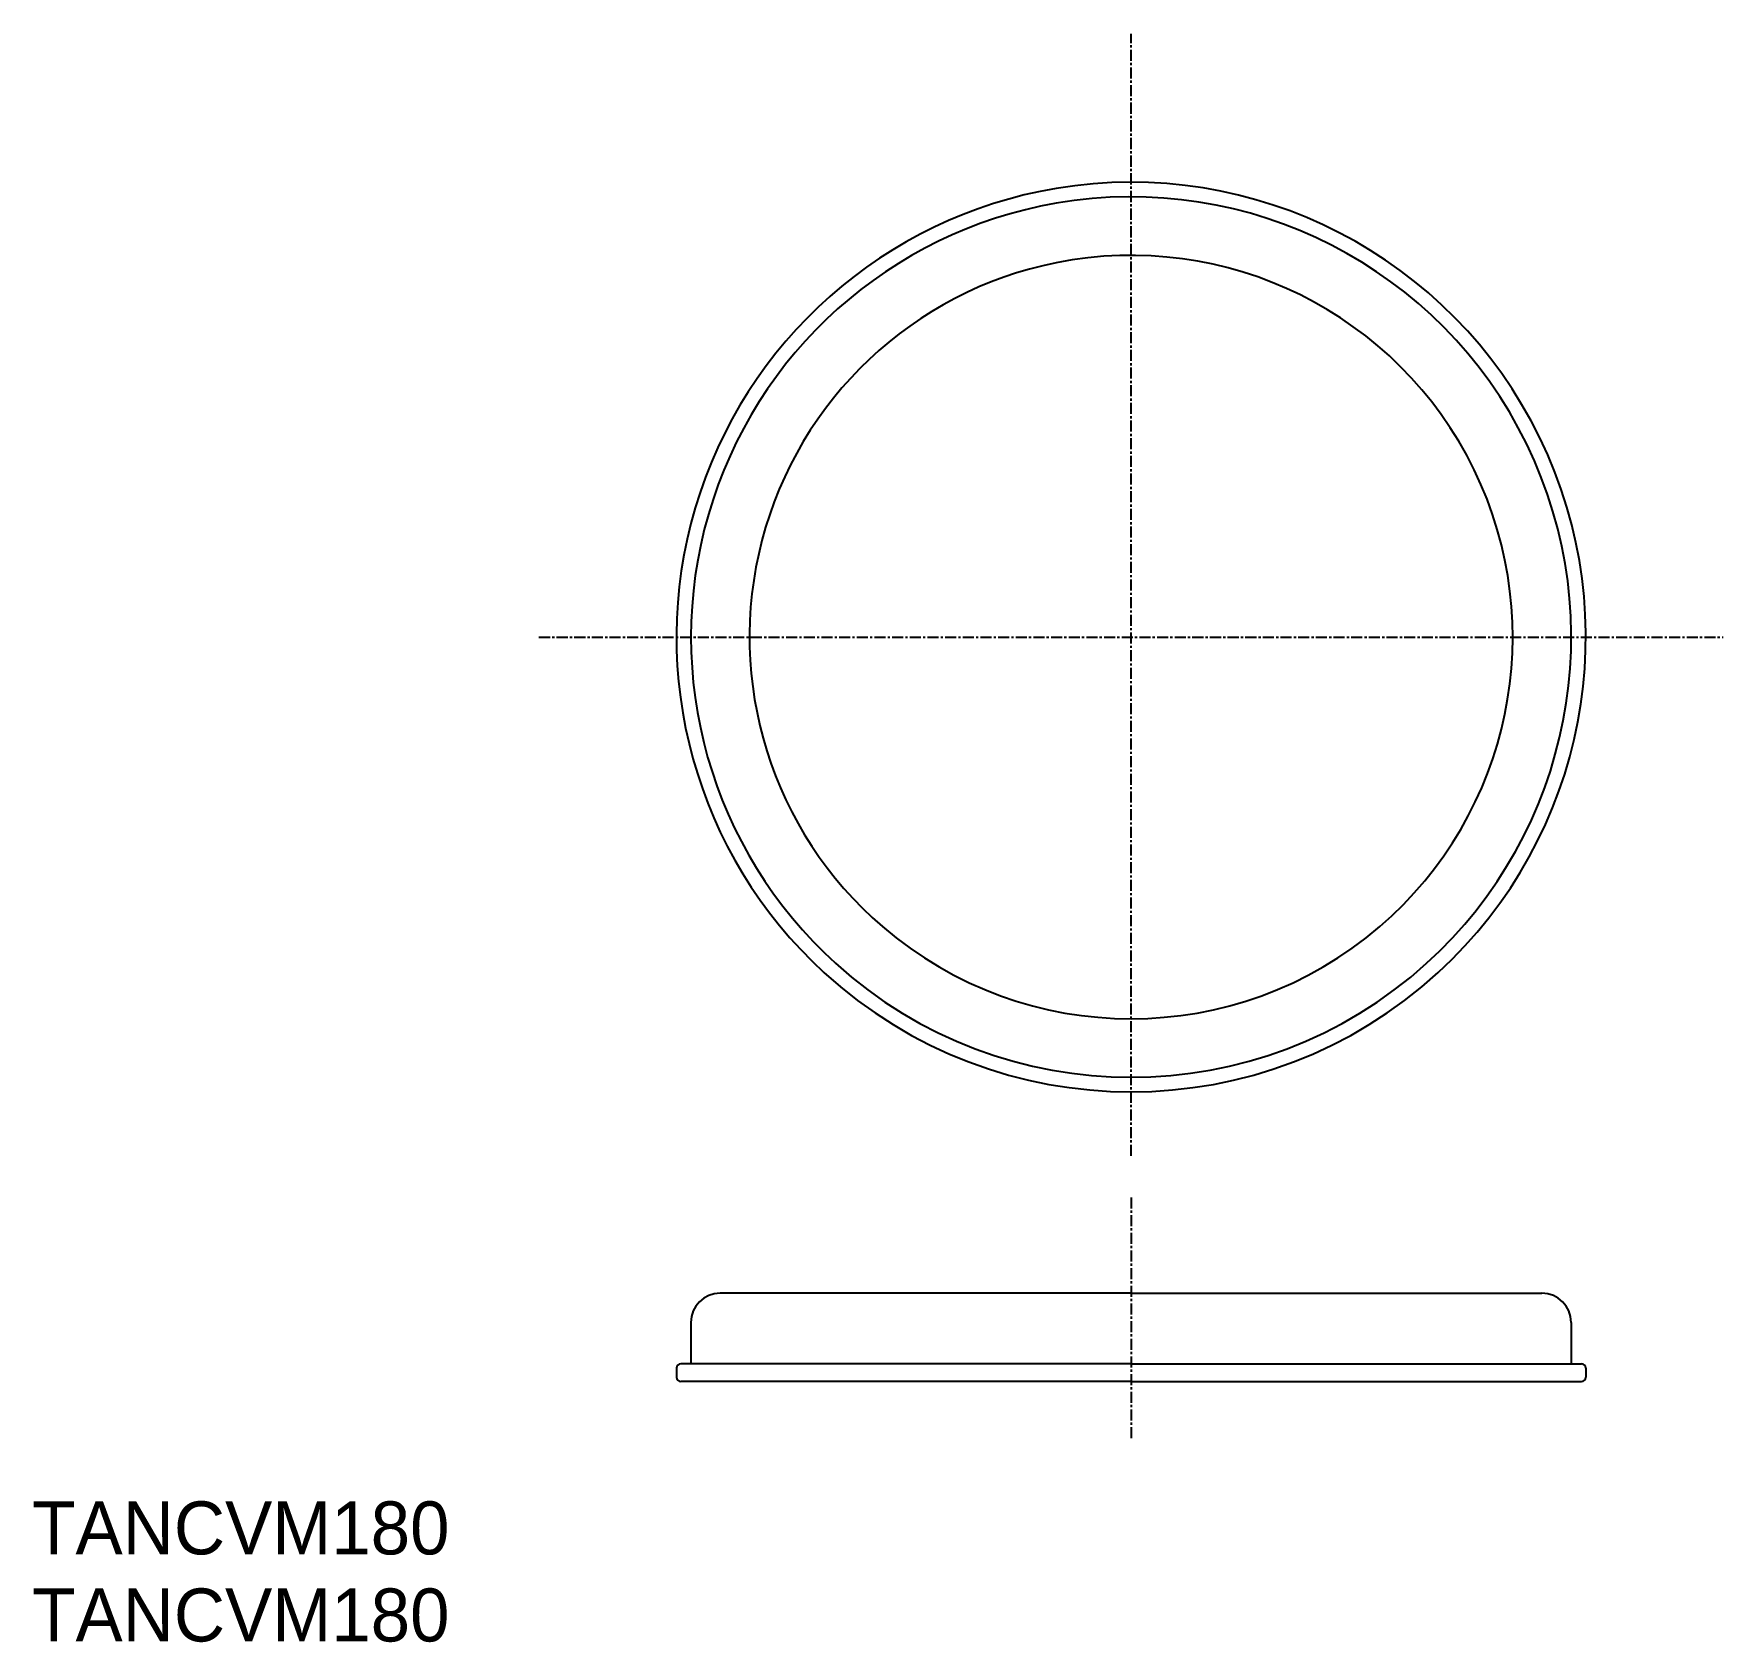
# Model space of a CAD drawing. Extents: x -10 to 373, y 30 to 394.
import ezdxf

# ---------------------------------------------------------------- set-up
doc = ezdxf.new("R2010")
doc.units = 0
doc.header["$LTSCALE"] = 2
doc.linetypes.add('CENTER', pattern=[2, 1.25, -0.25, 0.25, -0.25])
doc.layers.get('0').update_dxf_attribs({"linetype": 'CONTINUOUS'})
doc.layers.add('CENTER', color=1, linetype='CENTER')

msp = doc.modelspace()

# ---------------------------------------------------------------- linework, layer by layer
at = {"color": 7, "linetype": 'CONTINUOUS'}
for p, q in [((238.71, 108.99), (145.63, 108.99)), ((238.71, 108.99), (331.78, 108.99)), ((139.01, 102.37), (139.01, 92.99)), ((338.41, 102.37), (338.41, 92.99)), ((135.71, 91.99), (135.71, 89.99)), ((238.71, 92.99), (136.71, 92.99)), ((238.71, 92.99), (340.71, 92.99)), ((341.71, 91.99), (341.71, 89.99)), ((238.71, 88.99), (136.71, 88.99)), ((238.71, 88.99), (340.71, 88.99))]:
    msp.add_line(p, q, dxfattribs=at)
for centre, radius, start, end in [((238.71, 257.58), 103, 312.4999, 99.5001), ((238.71, 257.58), 103, 99.5001, 227.5001), ((238.71, 257.58), 99.7, 312.1824, 99.8176), ((238.71, 257.58), 99.7, 99.8176, 227.8176), ((238.71, 257.58), 86.45, 101.3409, 229.3409), ((238.71, 257.58), 86.45, 310.6591, 101.3409), ((238.71, 257.58), 86.45, 229.3409, 310.6591), ((238.71, 257.58), 99.7, 227.8176, 312.1824), ((238.71, 257.58), 103, 227.5001, 312.4999), ((145.63, 102.37), 6.62, 90, 180), ((331.78, 102.37), 6.62, 0, 90), ((136.71, 91.99), 1, 90, 180), ((340.71, 91.99), 1, 0, 90), ((136.71, 89.99), 1, 180, 270), ((340.71, 89.99), 1, 270, 0)]:
    msp.add_arc(centre, radius, start, end, dxfattribs=at)
at = {"layer": 'CENTER', "color": 1, "linetype": 'CENTER'}
for p, q in [((238.71, 140.11), (238.71, 394.21)), ((104.58, 257.58), (372.84, 257.58)), ((238.71, 130.67), (238.71, 75.71))]:
    msp.add_line(p, q, dxfattribs=at)

# ---------------------------------------------------------------- texts
for p in [(-10.22, 49.82), (-10.22, 30.1)]:
    msp.add_text('TANCVM180', height=12).set_placement(p)

doc.saveas('drawing.dxf')
